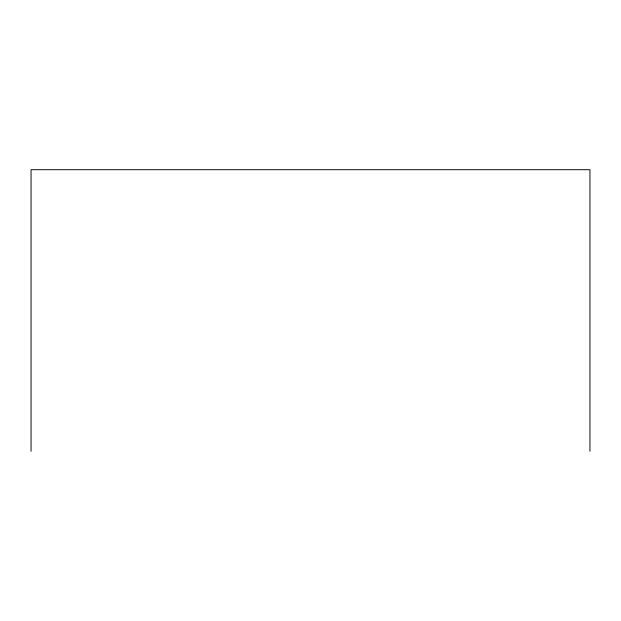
<?xml version="1.0" encoding="UTF-8"?>
<svg xmlns="http://www.w3.org/2000/svg" width="621" height="621" viewBox="0 0 621 621"><rect width="100%" height="100%" fill="white"/><g stroke="black" fill="none" stroke-linecap="round" stroke-linejoin="round"><path stroke-width="0.93" d="M589.95 451.296L589.95 169.704L31.05 169.704L31.05 451.296"/></g></svg>
